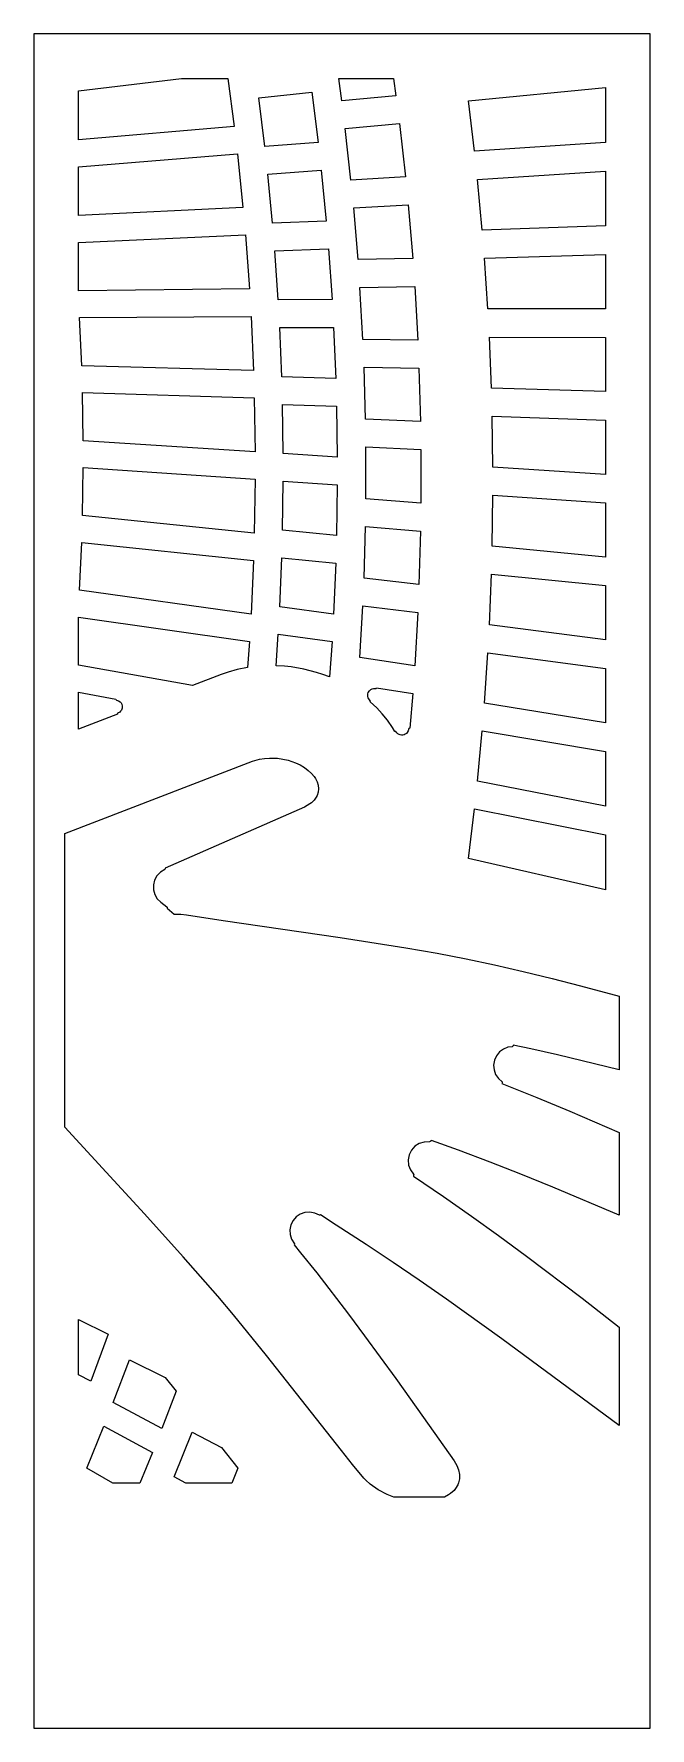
# Model space of a CAD drawing. Extents: x 0 to 400, y 0 to 1100.
import ezdxf

# ---------------------------------------------------------------- set-up
doc = ezdxf.new("R2010")
doc.units = 0
doc.layers.add('CUT', color=1, linetype='CONTINUOUS')
doc.layers.add('OUTLINE', color=7, linetype='CONTINUOUS')

msp = doc.modelspace()

# ---------------------------------------------------------------- linework, layer by layer
at = {"layer": 'CUT'}
for points in [[(29, 1031.19), (29, 1062.94), (95.73, 1071), (125.87, 1071), (130, 1039.85)], [(197.87, 1071), (233.48, 1071), (235, 1059.76), (199.83, 1056.49)], [(149.89, 1026.79), (145.93, 1058.54), (180.39, 1062.25), (184.51, 1029.4)], [(371, 1029.48), (286.05, 1023.8), (282.11, 1056.58), (371, 1065.2)], [(205.83, 1005.04), (202.09, 1038.55), (237.28, 1041.72), (241.18, 1007.09)], [(132.11, 1022.12), (135.73, 987.23), (29, 982.1), (29, 1013.59)], [(154.95, 977.1), (151.87, 1008.98), (186.51, 1011.48), (189.72, 978.5)], [(371, 975.37), (291.05, 972.65), (287.99, 1005.56), (371, 1010.85)], [(245.89, 954.22), (210.41, 953.41), (207.59, 987.04), (242.96, 988.97)], [(29, 964.56), (137.31, 969.43), (139.9, 934.43), (29, 933.28)], [(193.53, 927.46), (158.65, 927.27), (156.44, 959.23), (191.23, 960.52)], [(294.71, 921.38), (292.52, 954.36), (371, 956.78), (371, 921.47)], [(213.55, 901.68), (211.67, 935.36), (247.17, 936.06), (249.12, 901.25)], [(142.52, 881.55), (31.02, 884.56), (29.66, 915.77), (140.96, 916.59)], [(160.97, 877.38), (159.64, 909.37), (194.53, 909.45), (195.91, 876.35)], [(371, 867.71), (297, 870.05), (295.68, 903.06), (371, 902.91)], [(250.87, 848.24), (215.25, 849.91), (214.31, 883.6), (249.89, 883.06)], [(143.57, 828.67), (31.98, 835.86), (31.53, 867.06), (143.04, 863.7)], [(161.91, 827.49), (161.47, 859.47), (196.42, 858.33), (196.88, 825.24)], [(297.93, 818.73), (297.49, 851.73), (371, 849.17), (371, 814.03)], [(251.13, 795.27), (215.51, 798.19), (215.51, 831.84), (251.13, 830.06)], [(31.53, 787.23), (31.98, 818.37), (143.57, 810.84), (143.04, 775.88)], [(196.42, 774.22), (161.47, 777.68), (161.91, 809.61), (196.88, 807.25)], [(371, 760.35), (297.49, 767.49), (297.93, 800.43), (371, 795.5)], [(214.31, 746.58), (215.25, 780.15), (250.87, 777.13), (249.89, 742.43)], [(29.66, 738.77), (31.02, 769.79), (142.52, 758.1), (140.96, 723.27)], [(194.53, 723.35), (159.64, 728.03), (160.97, 759.84), (195.91, 756.27)], [(295.68, 716.4), (297, 749.23), (371, 741.82), (371, 706.62)], [(211.67, 695.18), (213.55, 728.61), (249.12, 724.35), (247.17, 689.8)], [(132.04, 687.31), (126.07, 685.67), (121.47, 684.1), (102.96, 676.99), (29, 690.06), (29, 721.35), (139.9, 705.57), (138.72, 688.63)], [(157.29, 689.8), (158.65, 710.26), (193.53, 705.47), (191.98, 682.5), (187.61, 684.15), (183.55, 685.47), (175.31, 687.6), (167, 689.02), (162.71, 689.48)], [(292.52, 665.51), (294.71, 698.2), (371, 688.06), (371, 652.75)], [(53.35, 667.73), (53.72, 667.47), (54.97, 667.04), (56.04, 666.27), (56.6, 665.59), (57.02, 664.82), (57.34, 663.55), (57.27, 662.23), (56.82, 661), (56.31, 660.28), (55.68, 659.67), (54.34, 658.89), (54.21, 658.7), (54.21, 658.25), (29, 648.57), (29, 672.52), (53.26, 668.15)], [(222.44, 675.43), (245.89, 671.8), (243.97, 649.27), (243.75, 649.25), (243.4, 648.97), (243.03, 647.5), (242.4, 646.39), (241.81, 645.77), (241.11, 645.28), (240.33, 644.94), (239.5, 644.75), (238.65, 644.72), (237.81, 644.86), (237.02, 645.16), (236.28, 645.6), (235.66, 646.18), (234.98, 647.05), (234.77, 647.15), (234.33, 647.07), (232.8, 649.66), (229.53, 654.33), (226.12, 658.53), (222.54, 662.4), (218.31, 666.37), (218.45, 666.79), (218.39, 667.02), (217.37, 668.2), (216.97, 668.99), (216.73, 669.83), (216.71, 671.14), (216.78, 671.57), (217.07, 672.4), (217.78, 673.5), (218.79, 674.34), (219.59, 674.72), (220.42, 674.93), (222.01, 674.94), (222.21, 675.05)], [(371, 598.67), (287.99, 614.91), (291.05, 647.41), (371, 634.16)], [(86.22, 533.33), (86.49, 533.06), (86.57, 532.84), (86.43, 532.39), (91.08, 528.55), (95.42, 528.39), (99.16, 528), (122.87, 524.3), (198.78, 513.28), (241.35, 506.6), (261.7, 503.08), (280.66, 499.48), (299.01, 495.59), (317.68, 491.29), (336.35, 486.72), (354.72, 482.02), (380, 475.25), (380, 427.49), (339.97, 437.05), (322.62, 441), (311.21, 443.47), (311.04, 443.17), (311.05, 442.9), (310.96, 442.67), (310.78, 442.5), (310.54, 442.41), (307.65, 442.04), (304.73, 440.86), (302.19, 438.98), (300.21, 436.52), (298.92, 433.65), (298.39, 430.53), (298.67, 427.38), (299.74, 424.42), (301.52, 421.81), (303.97, 419.61), (304.03, 419.36), (303.86, 418.95), (303.85, 418.53), (326.53, 409.53), (347.88, 400.65), (380, 386.68), (380, 332.95), (336.88, 351.23), (316.09, 359.69), (296.23, 367.46), (275.55, 375.19), (258.04, 381.47), (257.79, 381.16), (257.29, 381.09), (257.17, 380.82), (256.73, 380.62), (253.36, 380.53), (250.14, 379.54), (247.32, 377.74), (245.09, 375.23), (243.6, 372.23), (242.98, 368.93), (243.27, 365.58), (244.43, 362.45), (246.43, 359.7), (246.53, 359.47), (246.53, 359.22), (246.36, 358.93), (246.42, 358.71), (246.32, 358.32), (265.81, 345.2), (284.08, 332.47), (301.66, 319.81), (319.71, 306.49), (355.88, 279.07), (380, 260.38), (380, 196.58), (303.66, 252.72), (267.79, 278.56), (250.19, 290.89), (233.31, 302.4), (215.75, 314.03), (196.32, 326.63), (185.96, 333.22), (185.64, 332.97), (185.42, 332.94), (182.26, 334.37), (179.13, 334.95), (175.95, 334.71), (172.95, 333.66), (170.31, 331.89), (168.2, 329.5), (166.78, 326.66), (166.12, 323.55), (166.29, 320.38), (167.24, 317.35), (169.07, 314.39), (169.07, 314.16), (168.86, 313.82), (173.12, 308.68), (183.69, 295.49), (204.21, 268.75), (214.66, 254.73), (234.95, 226.94), (253, 201.69), (272.73, 173.52), (274.45, 170.61), (275.61, 167.67), (276.19, 164.76), (276.27, 163.33), (276.19, 161.92), (275.61, 159.22), (275.1, 157.93), (273.66, 155.5), (272.73, 154.38), (270.5, 152.32), (269.19, 151.41), (266.64, 150), (233.68, 150), (229.23, 151.74), (223.4, 154.76), (218.3, 158.34), (215.4, 160.96), (214.12, 162.33), (206.86, 171.17), (199.64, 180.21), (150.89, 242.03), (129.51, 268.27), (119.31, 280.35), (96.94, 305.89), (71.77, 333.89), (46.94, 361.06), (20, 390.11), (20, 580.84), (142.01, 627.72), (146.4, 629.05), (149.59, 629.59), (152.94, 629.84), (158.1, 629.66), (161.57, 629.17), (164.97, 628.4), (169.85, 626.73), (172.87, 625.32), (175.64, 623.68), (178.1, 621.85), (180.23, 619.85), (181.98, 617.74), (182.7, 616.64), (183.82, 614.41), (184.51, 612.13), (184.74, 609.87), (184.51, 607.66), (183.82, 605.53), (183.32, 604.5), (181.98, 602.57), (180.23, 600.8), (179.21, 600), (175.64, 597.92), (85.17, 558.24), (85.2, 557.84), (84.93, 557.49), (82.12, 555.79), (79.88, 553.46), (78.31, 550.64), (77.54, 547.52), (77.59, 544.3), (78.47, 541.19), (80.12, 538.42), (82.45, 536.15)], [(371, 544.33), (282.11, 564.66), (286.05, 596.93), (371, 580.04)], [(29, 229.37), (29, 265.23), (48.19, 255.77), (36.86, 225.18)], [(85.32, 227.54), (92.46, 218.87), (83.15, 194.44), (51.56, 211.38), (62.04, 239.19)], [(51.19, 159), (34.27, 168.75), (45.48, 195.97), (77.01, 178.96), (68.79, 159)], [(121.78, 182.18), (132.36, 168.71), (128.49, 159), (98.7, 159), (91.12, 163.22), (102.64, 192.13)]]:
    msp.add_lwpolyline(points, close=True, dxfattribs=at)
at = {"layer": 'OUTLINE'}
msp.add_lwpolyline([(0, 0), (400, 0), (400, 1100), (0, 1100)], close=True, dxfattribs=at)

doc.saveas('drawing.dxf')
